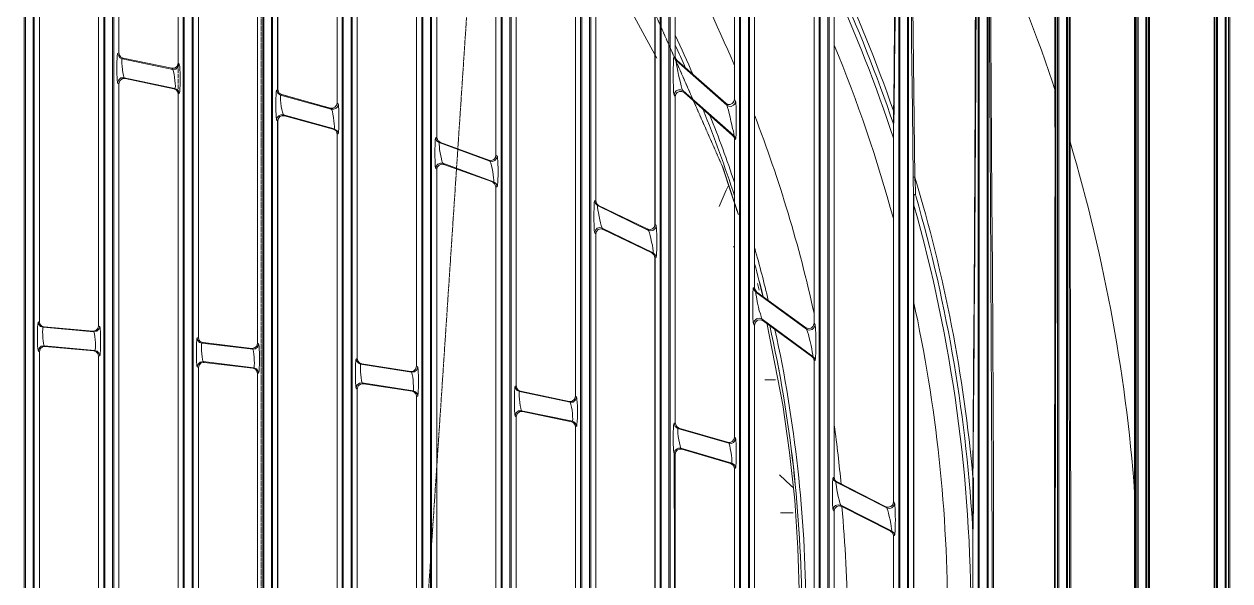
# Model space of a CAD drawing. Header units: millimetres. Extents: x 90740 to 167944, y -39332 to 25855.
# Drawn here: x 138427.2 to 138880.2, y 12100.5 to 12309.7 of the extents above; entities that cross this region are included whole.
import ezdxf

# ---------------------------------------------------------------- set-up
doc = ezdxf.new("R2010")
doc.units = ezdxf.units.MM
doc.linetypes.add('PDF_IMPORT', pattern=[1, 0.8, -0.2])
doc.layers.add('PDF4_Geometry', color=7, linetype='Continuous')

# ---------------------------------------------------------------- blocks, each defined once
blk = doc.blocks.new('200-A_10 bis 12')
at = {"layer": 'PDF4_Geometry', "lineweight": 13}
for p, q in [((6722.87, 2336.02), (6722.87, 3273.81)), ((6724.32, 2336.02), (6724.32, 3273.81)), ((6737.79, 2336.02), (6737.79, 3273.81)), ((6739.26, 2336.02), (6739.26, 3273.81)), ((6782.6, 3273.81), (6782.6, 2336.02)), ((6798.98, 2336.02), (6798.98, 3273.81)), ((6813.92, 2336.02), (6813.92, 3273.81)), ((6827.4, 2336.02), (6827.4, 3273.81)), ((6828.89, 2336.02), (6828.89, 3273.81)), ((6842.34, 2336.02), (6842.34, 3273.81)), ((6857.24, 3273.81), (6857.24, 2336.02)), ((6872.2, 3273.81), (6872.2, 2336.02)), ((6873.65, 2336.02), (6873.65, 3273.81)), ((6887.15, 3273.81), (6887.15, 2336.02)), ((6888.59, 2336.02), (6888.59, 3273.81)), ((6917.01, 2336.02), (6917.01, 3273.81)), ((6948.91, 3273.94), (6948.91, 2564.64)), ((6931.24, 2335.87), (6931.24, 3188.13)), ((6931.44, 3188.13), (6931.44, 2336.07)), ((6931.93, 2336.02), (6931.93, 3188.24)), ((6933.39, 2336.02), (6933.39, 3188.24)), ((6934.08, 3188.33), (6934.08, 2335.87)), ((6946.21, 2335.87), (6946.21, 3188.33)), ((6946.87, 2336.02), (6946.87, 3188.24)), ((6948.31, 2336.02), (6948.31, 3188.24)), ((6885.95, 2827.03), (6885.95, 2898.14)), ((6916.3, 2877.89), (6916.34, 2890.88)), ((6900.91, 2776.3), (6900.91, 2833.58))]:
    blk.add_line(p, q, dxfattribs=at)
for points in [[(6724.52, 2336.22), (6722.67, 2336.22), (6722.67, 3273.61), (6722.41, 3273.79), (6722.41, 3105.6), (6722.16, 3105.6), (6722.41, 3105.6), (6721.74, 3073.79), (6721.81, 3073.72), (6721.78, 3073.3), (6721.74, 3072.92), (6721.72, 3072.79)], [(6724.32, 3273.81), (6724.49, 3273.74), (6724.52, 3273.61), (6724.52, 2336.22), (6724.8, 2336.07), (6724.8, 2508.6), (6724.85, 2511.91), (6724.85, 2515.22), (6724.91, 2518.57), (6724.94, 2521.88), (6725, 2525.14), (6725.11, 2528.43), (6725.18, 2531.6), (6725.27, 2534.78), (6725.4, 2537.8), (6725.45, 2538.35), (6725.47, 2538.73), (6725.51, 2538.8)], [(6737.59, 2336.22), (6737.59, 3273.61)], [(6740.43, 3064.11), (6740.41, 3064.22), (6740.35, 3064.57), (6740.35, 3065.17), (6740.21, 3068.15), (6740.15, 3071.21), (6740.06, 3074.41), (6739.99, 3077.69), (6739.92, 3081.02), (6739.86, 3084.35), (6739.81, 3087.8), (6739.79, 3091.33), (6739.75, 3094.9), (6739.75, 3273.79), (6739.48, 3273.61), (6739.48, 2336.22)], [(6752.73, 3273.81), (6752.73, 2336.02), (6752.6, 2336.09), (6752.53, 2336.22), (6752.27, 2336.07), (6752.27, 2520.61), (6752.25, 2524.25), (6752.2, 2527.83), (6752.13, 2531.34), (6752.11, 2534.75), (6752.05, 2538.06), (6751.93, 2541.37), (6751.87, 2544.44), (6751.78, 2547.45), (6751.65, 2550.41), (6751.65, 2550.9), (6751.6, 2551.23), (6751.58, 2551.36)], [(6751.58, 3058.49), (6751.6, 3058.62), (6751.65, 3058.95), (6751.65, 3059.44), (6751.78, 3062.46), (6751.87, 3065.57), (6751.98, 3068.77), (6752.05, 3071.94), (6752.11, 3075.21), (6752.13, 3078.47), (6752.2, 3082.04), (6752.25, 3085.69), (6752.27, 3089.28), (6752.27, 3273.79), (6752.53, 3273.61), (6752.53, 2336.22)], [(6754.22, 3273.81), (6754.22, 2336.02), (6754.36, 2336.09), (6754.42, 2336.22)], [(6754.42, 3273.61), (6754.42, 2336.22), (6754.69, 2336.07), (6754.69, 2518.37), (6754.71, 2522.01), (6754.71, 2525.7), (6754.75, 2529.29), (6754.78, 2533), (6754.84, 2536.69), (6754.91, 2540.26), (6754.98, 2543.44), (6755.09, 2546.59), (6755.18, 2549.63), (6755.29, 2552.63)], [(6767.68, 3273.81), (6767.68, 2336.02), (6767.5, 2336.09), (6767.48, 2336.22)], [(6769.32, 3273.61), (6767.48, 3273.61), (6767.48, 2336.22)], [(6769.12, 3273.81), (6769.12, 2336.02), (6769.27, 2336.09), (6769.32, 2336.22)], [(6769.32, 3273.61), (6769.32, 2336.22), (6769.61, 2336.07), (6769.61, 2530.63), (6769.65, 2534.98), (6769.67, 2539.24), (6769.74, 2543.61), (6769.81, 2547.92), (6769.92, 2552.14), (6770.05, 2557.05), (6770.14, 2559.42), (6770.21, 2561.78), (6770.25, 2562.4), (6770.27, 2562.77), (6770.27, 2608.38)], [(6784.28, 2336.22), (6782.4, 2336.22), (6782.4, 3273.61)], [(6784.08, 3273.81), (6784.08, 2336.02), (6784.22, 2336.09), (6784.28, 2336.22)], [(6784.28, 3273.61), (6784.28, 2336.22), (6784.55, 2336.07), (6784.55, 2535.35), (6784.75, 2535.35)], [(6797.54, 3273.81), (6797.54, 2336.02), (6797.41, 2336.09), (6797.34, 2336.22), (6797.07, 2336.07), (6797.07, 2543.5), (6796.87, 2543.5)], [(6800.18, 2585.38), (6800.11, 2585.2), (6800.11, 2584.84), (6800.07, 2584.13), (6799.98, 2581.02), (6799.87, 2577.85), (6799.8, 2574.63), (6799.74, 2571.37), (6799.65, 2567.15), (6799.58, 2562.8), (6799.56, 2558.45), (6799.51, 2554.18), (6799.49, 2549.85), (6799.49, 2336.07), (6799.18, 2336.22), (6799.18, 3273.61)], [(6811.28, 3014.77), (6811.35, 3014.88), (6811.35, 3015.17), (6811.41, 3015.75), (6811.41, 3015.88), (6811.5, 3019.86), (6811.64, 3023.94), (6811.7, 3028.12), (6811.81, 3032.22), (6811.88, 3036.44), (6811.9, 3040.68), (6811.95, 3044.26), (6811.97, 3047.88), (6811.97, 3273.79), (6812.26, 3273.61), (6812.26, 2336.22)], [(6812.46, 3273.81), (6812.46, 2336.02), (6812.3, 2336.09), (6812.26, 2336.22), (6811.97, 2336.07), (6811.97, 2554.78), (6811.77, 2554.78)], [(6815.1, 2599.12), (6815.1, 2678.54), (6815.08, 2678.54), (6815.08, 2599.01), (6815.03, 2598.68), (6815.01, 2598.28), (6815.01, 2597.81), (6814.92, 2594.17), (6814.81, 2590.46), (6814.72, 2586.71), (6814.66, 2582.87), (6814.59, 2578.65), (6814.52, 2574.34), (6814.48, 2569.99), (6814.46, 2565.68), (6814.41, 2561.4), (6814.41, 2336.07), (6814.12, 2336.22), (6814.12, 3273.61)], [(6829.09, 2336.22), (6827.2, 2336.22), (6827.2, 3273.61), (6826.93, 3273.79), (6826.93, 3042.37), (6826.91, 3038.15), (6826.91, 3033.93), (6826.87, 3029.69), (6826.85, 3025.47), (6826.78, 3021.25), (6826.71, 3017.08), (6826.65, 3012.91), (6826.53, 3008.75), (6826.45, 3004.67), (6826.31, 3000.7)], [(6828.89, 3273.81), (6829.02, 3273.74), (6829.09, 3273.61), (6829.09, 2336.22)], [(6842.14, 2336.22), (6842.14, 3273.61)], [(6841.19, 2943.21), (6841.19, 2879.18), (6841.37, 2878.98), (6841.41, 2878.83), (6841.43, 2878.49), (6841.48, 2877.98), (6841.5, 2877.34), (6841.54, 2876.65), (6841.54, 2875.12), (6841.5, 2874.41), (6841.48, 2873.81), (6841.43, 2873.34), (6841.41, 2873.03), (6841.37, 2872.94), (6841.19, 2872.9), (6841.19, 2807.73)], [(6843.79, 3273.81), (6843.79, 2336.02), (6843.96, 2336.09), (6843.99, 2336.22)], [(6845.07, 2903.63), (6844.98, 2903.2), (6844.74, 2903.54), (6844.72, 2903.69), (6844.67, 2904.03), (6844.65, 2904.56), (6844.65, 2905.22), (6844.61, 2906), (6844.59, 2906.85), (6844.59, 2907.67), (6844.61, 2908.51), (6844.65, 2909.24), (6844.65, 2909.89), (6844.67, 2910.35), (6844.72, 2910.62), (6844.74, 2910.71), (6844.98, 2910.69), (6844.98, 2976.05)], [(6843.99, 3273.61), (6843.99, 2336.22), (6844.27, 2336.07), (6844.27, 2591.53), (6844.32, 2598.19), (6844.39, 2604.76), (6844.45, 2611.49), (6844.59, 2618.1), (6844.72, 2624.63), (6844.79, 2628.45), (6844.87, 2632.18), (6844.92, 2633.09), (6844.94, 2633.51), (6844.94, 2633.76), (6844.98, 2633.8)], [(6857.06, 2336.22), (6857.06, 3273.61)], [(6856.11, 2960.4), (6856.11, 2902.69), (6856.31, 2902.36), (6856.35, 2902.18), (6856.37, 2901.83), (6856.42, 2901.32), (6856.44, 2900.65), (6856.44, 2896.61), (6856.42, 2896.01), (6856.37, 2895.54), (6856.35, 2895.23), (6856.31, 2895.14), (6856.11, 2895.17), (6856.11, 2839.19), (6856.31, 2839.04), (6856.35, 2838.86), (6856.37, 2838.53), (6856.44, 2838), (6856.44, 2834.35), (6856.37, 2833.84), (6856.35, 2833.51), (6856.31, 2833.38), (6856.11, 2833.31)], [(6858.75, 3273.81), (6858.75, 2336.02), (6858.88, 2336.09), (6858.95, 2336.22)], [(6859.88, 2807.73), (6859.88, 2860.26), (6859.68, 2860.55), (6859.64, 2860.73), (6859.62, 2861.02), (6859.57, 2861.53), (6859.55, 2862.13), (6859.55, 2865.88), (6859.57, 2866.48), (6859.62, 2866.93), (6859.64, 2867.19), (6859.68, 2867.28), (6859.88, 2867.28), (6859.88, 2953.71)], [(6858.95, 3273.61), (6858.95, 2336.22), (6859.22, 2336.07), (6859.22, 2608.44), (6859.26, 2615.06), (6859.33, 2621.61), (6859.35, 2628.14), (6859.44, 2634.82), (6859.55, 2641.44), (6859.68, 2647.97), (6859.82, 2654.43), (6859.82, 2655.25), (6859.84, 2655.76), (6859.88, 2656.14), (6859.88, 2742.57)], [(6872.01, 2336.22), (6872.01, 3273.61)], [(6871.05, 2933.95), (6871.05, 2860.6), (6871.25, 2860.29), (6871.27, 2860.13), (6871.32, 2859.8), (6871.34, 2859.35), (6871.38, 2858.73), (6871.41, 2857.98), (6871.41, 2855.65), (6871.38, 2854.98), (6871.34, 2854.38), (6871.32, 2853.94), (6871.27, 2853.67), (6871.25, 2853.58), (6871.05, 2853.6)], [(6874.85, 2927.43), (6874.74, 2927.4), (6874.62, 2934.75), (6874.51, 2942.21), (6874.38, 2949.67), (6874.31, 2957.22), (6874.25, 2964.95), (6874.18, 2972.68), (6874.18, 2980.47), (6874.16, 2988.26), (6874.16, 3273.79), (6873.89, 3273.61), (6873.89, 2336.22)], [(6885.95, 2711.8), (6885.97, 2711.77), (6886.01, 2711.6), (6886.01, 2711.15), (6886.04, 2710.47), (6886.08, 2709.69), (6886.08, 2709.42), (6886.17, 2700.96), (6886.28, 2692.44), (6886.41, 2683.91), (6886.48, 2675.32), (6886.57, 2666.59), (6886.61, 2657.87), (6886.64, 2649.08), (6886.64, 2336.07), (6886.95, 2336.22), (6886.95, 3273.61)], [(6887.15, 3273.81), (6886.97, 3273.74), (6886.95, 3273.61), (6886.64, 3273.79), (6886.64, 2960.91), (6886.61, 2952.25), (6886.57, 2943.59), (6886.5, 2935), (6886.41, 2926.29), (6886.28, 2917.64), (6886.17, 2909.02), (6886.08, 2900.45)], [(6889.74, 2885.31), (6889.74, 2724.54)], [(6888.79, 2336.22), (6888.79, 3273.61), (6889.08, 3273.79), (6889.08, 2956.96), (6889.12, 2949.21), (6889.15, 2941.48), (6889.19, 2933.75), (6889.28, 2926.03), (6889.39, 2913.33), (6889.52, 2900.7), (6889.68, 2888.04), (6889.68, 2886.62), (6889.72, 2885.93), (6889.74, 2885.31)], [(6889.74, 2884.6), (6889.94, 2884.78), (6890.14, 2884.67), (6890.14, 2884.91), (6890.08, 2885.38), (6890.08, 2885.98), (6890.03, 2886.64), (6889.97, 2888.08), (6889.86, 2898.72), (6889.72, 2909.42), (6889.61, 2920.08), (6889.48, 2930.85), (6889.41, 2939.31), (6889.35, 2947.83), (6889.32, 2956.36), (6889.28, 2962.75), (6889.28, 2964.35), (6889.08, 2964.75), (6889.28, 2964.75), (6889.28, 3273.96)], [(6900.91, 2833.58), (6900.96, 2839.93), (6901.02, 2852.67), (6901.11, 2865.37), (6901.18, 2878.05), (6901.25, 2890.68), (6901.31, 2903.36), (6901.33, 2912.88), (6901.38, 2922.45), (6901.38, 2941.57), (6901.58, 2941.57), (6901.58, 3273.79), (6901.87, 3273.61), (6901.87, 2336.22)], [(6902.07, 3273.81), (6902.07, 2336.02), (6901.93, 2336.09), (6901.87, 2336.22), (6901.58, 2336.07), (6901.58, 2668.26), (6901.38, 2668.26)], [(6903.75, 3273.61), (6903.75, 2336.22)], [(6904.51, 2804.91), (6904.49, 2818.5), (6904.44, 2832.07), (6904.42, 2845.01), (6904.35, 2857.91), (6904.29, 2870.83), (6904.18, 2883.73), (6904.15, 2894.03), (6904.09, 2904.36), (6904.04, 2914.71), (6904.02, 2925.03), (6904.02, 3273.79), (6903.75, 3273.61), (6903.69, 3273.74), (6903.55, 3273.81)], [(6903.55, 3273.81), (6903.55, 2336.02), (6903.69, 2336.09), (6903.75, 2336.22)], [(6904.22, 3273.96), (6904.22, 2925.07), (6904.29, 2914.73), (6904.35, 2904.4), (6904.38, 2894.06), (6904.44, 2883.73), (6904.55, 2870.83), (6904.64, 2857.96), (6904.71, 2845.01), (6904.75, 2832.11), (6904.78, 2830.54), (6904.78, 2814.59), (6904.82, 2804.91)], [(6916.3, 2903.89), (6916.3, 3273.96)], [(6918.65, 2336.22), (6916.81, 2336.22), (6916.81, 3273.61), (6916.5, 3273.79), (6916.5, 2891.53), (6916.48, 2879.16), (6916.48, 2866.79), (6916.43, 2854.4), (6916.41, 2837.93), (6916.37, 2821.41), (6916.34, 2804.91), (6916.37, 2800.61), (6916.37, 2784.8), (6916.41, 2769.03), (6916.43, 2753.27), (6916.48, 2741.42), (6916.48, 2729.63), (6916.5, 2717.79), (6916.5, 2336.07), (6916.81, 2336.22), (6916.88, 2336.09), (6917.01, 2336.09)], [(6918.65, 3273.61), (6918.65, 2336.22), (6918.96, 2336.07), (6918.96, 2727.85), (6918.99, 2740.55), (6918.99, 2753.27), (6919.03, 2772.32), (6919.05, 2791.42), (6919.05, 2819.9), (6919.03, 2834.84), (6918.99, 2849.83), (6918.99, 2864.77), (6918.96, 2879.76), (6918.96, 3273.79), (6918.65, 3273.61), (6918.63, 3273.74), (6918.45, 3273.81)], [(6918.45, 3273.81), (6918.45, 2336.02), (6918.63, 2336.09), (6918.65, 2336.22)], [(6919.14, 3273.96), (6919.14, 2892.72), (6919.18, 2886.31), (6919.18, 2873.54), (6919.21, 2860.73), (6919.25, 2842.15), (6919.27, 2823.54), (6919.27, 2779.07), (6919.25, 2762.62), (6919.21, 2746.21), (6919.18, 2729.76), (6919.14, 2715.15)], [(6949.18, 2565.17), (6949.18, 3200.52)], [(6933.59, 2336.22), (6931.71, 2336.22), (6931.71, 3188.04), (6931.44, 3188.13), (6931.44, 2336.07), (6931.71, 2336.22), (6931.77, 2336.09), (6931.93, 2336.09)], [(6948.51, 2336.22), (6946.67, 2336.22), (6946.67, 3188.04), (6946.38, 3188.13), (6946.38, 2336.07), (6946.67, 2336.22), (6946.74, 2336.09), (6946.87, 2336.02), (6946.87, 2336.09)], [(6948.58, 3188.46), (6948.76, 3188.44), (6948.78, 3188.37), (6948.78, 3188.17), (6948.51, 3188.04), (6948.51, 2336.22), (6948.91, 2335.87)], [(6766.5, 2949.14), (6766.5, 2856.85), (6766.7, 2856.71), (6766.74, 2856.58), (6766.81, 2856.25), (6766.81, 2855.71), (6766.83, 2855.05), (6766.88, 2854.31), (6766.88, 2853.58), (6766.83, 2852.85), (6766.81, 2852.21), (6766.81, 2851.69), (6766.74, 2851.36), (6766.7, 2851.23), (6766.5, 2851.16), (6766.5, 2758.69)], [(6740.43, 2807.73), (6740.43, 2905.6), (6740.21, 2905.78), (6740.17, 2905.91), (6740.15, 2906.27), (6740.1, 2906.8), (6740.08, 2907.44), (6740.08, 2909.69), (6740.1, 2910.35), (6740.15, 2910.84), (6740.17, 2911.2), (6740.21, 2911.29), (6740.43, 2911.4), (6740.43, 3009.02)], [(6750.96, 3006.11), (6751.38, 3005.71), (6751.58, 3005.18), (6751.58, 2909.49)], [(6770.32, 2904.49), (6770.32, 2995.01), (6770.27, 2995.01), (6770.27, 2904.49), (6770.32, 2904.54), (6770.52, 2903.89)], [(6781.44, 2989.99), (6781.31, 2990.5), (6780.91, 2990.84), (6781.31, 2990.46), (6781.44, 2989.99), (6781.44, 2901.98), (6781.35, 2901.56), (6781.04, 2901.18), (6780.62, 2901.03), (6780.15, 2901.05)], [(6800.85, 2894.57), (6800.34, 2894.97), (6800.18, 2895.5), (6800.18, 2976.63), (6800.31, 2977.12), (6800.74, 2977.49), (6801.22, 2977.58), (6801.73, 2977.43)], [(6811.28, 2970.01), (6811.22, 2970.48), (6810.88, 2970.81), (6811.17, 2970.48), (6811.28, 2970.01), (6811.28, 2892.19), (6811.17, 2891.77)], [(6725.51, 2961.55), (6725.51, 2860.93), (6725.6, 2860.46)], [(6736.64, 2959.07), (6736.64, 2860.13)], [(6885.95, 2898.14), (6885.97, 2898.32), (6885.97, 2900.85), (6886.01, 2902.43), (6886.08, 2908.64), (6886.17, 2916.97), (6886.28, 2925.36), (6886.35, 2933.8), (6886.37, 2940.88), (6886.41, 2948.03), (6886.44, 2955.22)], [(6756.71, 2953.38), (6756.24, 2953.45), (6755.78, 2953.25), (6755.47, 2952.92), (6755.38, 2952.45), (6755.38, 2857.96)], [(6830.04, 2883.67), (6830.04, 2952.14)], [(6765.86, 2950.07), (6766.34, 2949.74), (6766.5, 2949.14), (6766.48, 2949.14), (6766.48, 2856.85), (6766.5, 2856.85), (6766.34, 2856.31)], [(6841.08, 2943.59), (6841.19, 2943.21), (6841.14, 2943.21), (6841.14, 2879.18), (6841.19, 2879.18)], [(6785.24, 2761.55), (6785.24, 2848.25), (6785.02, 2848.43), (6784.97, 2848.56), (6784.95, 2848.9), (6784.91, 2849.43), (6784.88, 2850.07), (6784.88, 2852.29), (6784.91, 2852.94), (6784.95, 2853.47), (6784.97, 2853.8), (6785.02, 2853.91), (6785.24, 2854), (6785.24, 2940.44)], [(6795.78, 2937.04), (6796.21, 2936.66), (6796.38, 2936.13), (6796.38, 2852.54)], [(6830.31, 2929.91), (6832.42, 2926.54), (6835.82, 2920.86), (6841.5, 2910.44)], [(6826.25, 2918.9), (6826.25, 2846.92), (6826.05, 2846.34), (6825.62, 2845.99), (6825.02, 2845.92)], [(6740.21, 2911.29), (6740.35, 2910.89), (6740.61, 2910.51), (6741.03, 2910.31), (6740.97, 2910.22), (6740.97, 2909.44), (6741.03, 2908.89), (6741.1, 2908.24), (6741.17, 2907.67), (6741.3, 2907.2), (6741.37, 2906.87), (6741.43, 2906.73), (6740.83, 2906.71), (6740.41, 2906.33), (6740.21, 2905.78)], [(6750.96, 2908.56), (6750.36, 2908.51), (6741.23, 2910.42), (6740.83, 2910.62), (6740.55, 2910.95), (6740.43, 2911.4)], [(6740.55, 2910.95), (6740.83, 2910.58), (6741.23, 2910.42)], [(6741.23, 2910.42), (6741.03, 2910.31), (6750.58, 2908.31), (6750.36, 2908.51)], [(6751.78, 2903.76), (6751.65, 2904.2), (6751.38, 2904.54), (6750.98, 2904.74), (6751.02, 2904.87), (6751.05, 2905.16), (6751.02, 2905.65), (6750.98, 2906.2), (6750.91, 2906.8), (6750.82, 2907.38), (6750.71, 2907.84), (6750.65, 2908.18), (6750.58, 2908.31), (6751.16, 2908.38), (6751.58, 2908.76), (6751.78, 2909.31), (6751.58, 2909.49)], [(6750.96, 2908.56), (6751.38, 2908.91), (6751.58, 2909.49)], [(6751.58, 2903.69), (6751.78, 2903.76), (6751.8, 2903.89), (6751.87, 2904.2), (6751.91, 2904.74), (6751.93, 2905.36), (6751.93, 2907.64), (6751.91, 2908.31), (6751.87, 2908.82), (6751.8, 2909.18), (6751.78, 2909.31)], [(6844.74, 2910.71), (6844.87, 2910.31), (6845.12, 2909.98), (6845.07, 2909.89), (6845.14, 2909.64), (6845.21, 2909.22), (6845.32, 2908.64), (6845.45, 2907.98), (6845.61, 2907.25), (6845.76, 2906.53), (6845.94, 2905.85), (6846.09, 2905.22), (6846.23, 2904.74), (6846.36, 2904.4), (6846.43, 2904.27), (6846.01, 2904.47), (6845.56, 2904.47), (6845.14, 2904.29), (6844.87, 2903.96), (6844.74, 2903.54)], [(6845.32, 2909.95), (6845.07, 2910.29), (6844.98, 2910.69)], [(6855.29, 2901.69), (6854.86, 2901.72), (6854.47, 2901.96), (6845.32, 2909.95)], [(6740.43, 2905.6), (6740.61, 2906.18), (6741.08, 2906.53), (6741.63, 2906.6)], [(6750.78, 2904.67), (6751.18, 2904.47)], [(6751.18, 2904.47), (6751.45, 2904.14), (6751.58, 2903.69)], [(6771.03, 2903.56), (6770.52, 2903.89), (6770.27, 2904.49), (6770.07, 2904.43), (6770.07, 2904.34), (6770.01, 2904), (6769.99, 2903.49), (6769.94, 2902.83), (6769.94, 2900.52), (6769.99, 2899.85), (6770.01, 2899.32), (6770.07, 2898.99), (6770.07, 2898.81), (6770.27, 2898.65), (6770.41, 2899.07), (6770.67, 2899.45), (6771.1, 2899.61), (6771.56, 2899.61)], [(6770.07, 2904.43), (6770.32, 2903.83), (6770.81, 2903.49), (6770.81, 2902.56), (6770.87, 2901.98), (6770.96, 2901.36), (6771.07, 2900.78), (6771.21, 2900.25), (6771.3, 2899.92), (6771.36, 2899.79), (6780.89, 2897.14), (6780.69, 2897.08), (6771.56, 2899.59)], [(6751.58, 2903.69), (6751.58, 2807.73), (6751.45, 2807.27), (6751.05, 2806.89), (6750.58, 2806.76), (6751.09, 2806.89), (6751.45, 2807.27)], [(6780.2, 2901.05), (6771.01, 2903.56)], [(6844.98, 2773.85), (6844.98, 2835.98), (6844.74, 2836.15), (6844.72, 2836.33), (6844.67, 2836.69), (6844.65, 2837.22), (6844.61, 2837.86), (6844.59, 2838.66), (6844.59, 2839.44), (6844.61, 2840.19), (6844.65, 2840.84), (6844.67, 2841.37), (6844.72, 2841.7), (6844.74, 2841.81), (6844.98, 2841.88), (6844.98, 2903.2)], [(6846.63, 2903.94), (6846.23, 2904.14), (6845.76, 2904.14), (6845.34, 2903.96), (6845.07, 2903.63), (6844.98, 2903.16)], [(6846.23, 2904.14), (6845.76, 2904.16), (6845.34, 2903.96)], [(6854.42, 2901.96), (6854.82, 2901.72), (6855.29, 2901.69), (6855.69, 2901.89), (6855.97, 2902.25), (6856.11, 2902.69)], [(6856.31, 2895.14), (6856.22, 2895.57), (6855.97, 2895.88), (6855.97, 2895.97), (6855.95, 2896.23), (6855.89, 2896.68), (6855.75, 2897.21), (6855.62, 2897.88), (6855.44, 2898.59), (6855.29, 2899.32), (6855.13, 2900.03), (6854.95, 2900.65), (6854.82, 2901.12), (6854.73, 2901.43), (6854.67, 2901.58), (6855.06, 2901.38), (6855.49, 2901.36), (6855.91, 2901.56), (6856.22, 2901.89), (6856.31, 2902.36)], [(6856.11, 2902.69), (6855.97, 2902.23), (6855.69, 2901.89)], [(6770.07, 2898.81), (6770.21, 2899.25), (6770.47, 2899.61), (6770.9, 2899.79), (6771.36, 2899.79), (6771.56, 2899.61), (6771.56, 2899.59), (6771.1, 2899.61), (6770.7, 2899.45), (6770.41, 2899.07), (6770.32, 2898.65)], [(6781.64, 2896.21), (6781.44, 2896.81), (6780.89, 2897.14), (6780.95, 2897.28), (6780.95, 2897.59), (6780.91, 2898.08), (6780.82, 2898.65), (6780.75, 2899.27), (6780.64, 2899.87), (6780.55, 2900.38), (6780.44, 2900.72), (6780.35, 2900.85), (6780.82, 2900.85), (6781.24, 2901.03), (6781.55, 2901.36), (6781.64, 2901.83)], [(6781.04, 2901.18), (6781.31, 2901.56), (6781.44, 2901.98)], [(6781.44, 2901.98), (6781.64, 2901.83), (6781.69, 2901.65), (6781.71, 2901.32), (6781.77, 2900.78), (6781.77, 2897.14), (6781.71, 2896.63), (6781.69, 2896.3), (6781.64, 2896.21), (6781.44, 2896.14), (6781.44, 2807.73), (6781.64, 2807.62), (6781.69, 2807.49), (6781.71, 2807.16), (6781.77, 2806.67), (6781.77, 2803.18), (6781.71, 2802.65), (6781.69, 2802.34), (6781.64, 2802.21), (6781.44, 2802.07)], [(6780.69, 2897.08), (6781.24, 2896.74), (6781.44, 2896.14)], [(6800.18, 2895.5), (6799.98, 2895.48), (6799.91, 2895.37), (6799.87, 2895.08), (6799.85, 2894.63), (6799.85, 2894.03), (6799.8, 2893.37), (6799.8, 2891.93), (6799.85, 2891.22), (6799.85, 2890.62), (6799.87, 2890.15), (6799.91, 2889.82), (6799.98, 2889.68), (6800.18, 2889.53)], [(6799.98, 2895.48), (6800.14, 2894.9), (6800.6, 2894.55), (6800.6, 2894.17), (6800.65, 2893.77), (6800.71, 2893.24), (6800.8, 2892.66), (6800.91, 2892.06), (6801.05, 2891.53), (6801.14, 2891.06), (6801.22, 2890.79), (6801.29, 2890.66), (6800.85, 2890.68), (6800.38, 2890.53), (6800.07, 2890.15), (6799.98, 2889.68)], [(6811.28, 2892.24), (6811.17, 2891.77), (6810.88, 2891.39), (6810.42, 2891.22), (6809.95, 2891.26), (6800.8, 2894.57), (6800.34, 2894.95), (6800.18, 2895.5)], [(6855.75, 2895.9), (6856.02, 2895.57), (6856.11, 2895.17)], [(6811.5, 2886.24), (6811.3, 2886.84), (6810.84, 2887.17), (6810.88, 2887.31), (6810.88, 2887.55), (6810.82, 2887.95), (6810.75, 2888.48), (6810.68, 2889.08), (6810.55, 2889.68), (6810.46, 2890.22), (6810.35, 2890.66), (6810.22, 2890.93), (6810.15, 2891.06), (6810.62, 2891.02), (6811.08, 2891.19), (6811.37, 2891.55), (6811.5, 2892.04)], [(6811.28, 2886.22), (6811.5, 2886.24), (6811.55, 2886.37), (6811.57, 2886.64), (6811.64, 2887.11), (6811.64, 2887.68), (6811.68, 2888.35), (6811.68, 2889.82), (6811.64, 2890.48), (6811.64, 2891.08), (6811.57, 2891.55), (6811.55, 2891.9), (6811.5, 2892.04), (6811.28, 2892.19)], [(6800.18, 2889.48), (6800.27, 2889.95), (6800.6, 2890.33), (6801.05, 2890.48), (6801.49, 2890.46)], [(6800.27, 2889.95), (6800.18, 2889.53), (6800.18, 2807.73)], [(6811.28, 2886.22), (6811.28, 2807.73), (6811.15, 2807.27), (6810.82, 2806.89), (6810.28, 2806.76)], [(6811.28, 2886.22), (6811.1, 2886.77), (6810.66, 2887.15)], [(6854.89, 2886.37), (6854.55, 2885.6), (6853.24, 2882.56)], [(6889.79, 2725.27), (6889.79, 2884.6)], [(6830.04, 2883.67), (6829.84, 2883.64), (6829.78, 2883.53), (6829.75, 2883.22), (6829.71, 2882.76), (6829.71, 2882.13), (6829.69, 2881.47), (6829.69, 2879.91), (6829.71, 2879.18), (6829.71, 2878.58), (6829.75, 2878.09), (6829.78, 2877.74), (6829.84, 2877.58), (6830.04, 2877.38)], [(6829.84, 2883.64), (6829.98, 2883.09), (6830.38, 2882.73), (6830.38, 2882.33), (6830.44, 2881.89), (6830.53, 2881.34), (6830.66, 2880.69), (6830.8, 2880.02), (6830.93, 2879.45), (6831.06, 2878.98), (6831.2, 2878.65), (6831.26, 2878.49), (6830.78, 2878.58), (6830.31, 2878.45), (6829.98, 2878.09), (6829.84, 2877.58)], [(6830.58, 2882.76), (6830.18, 2883.13), (6830.04, 2883.67)], [(6830.58, 2882.76), (6830.38, 2882.73), (6839.92, 2878.05), (6839.72, 2878.32)], [(6839.72, 2878.32), (6830.58, 2882.76)], [(6830.04, 2877.38), (6830.18, 2877.85), (6830.51, 2878.23), (6831, 2878.38), (6831.46, 2878.25)], [(6830.04, 2877.34), (6830.18, 2877.85)], [(6830.04, 2807.73), (6830.04, 2877.38)], [(6830.51, 2878.23), (6831, 2878.36), (6831.46, 2878.25)], [(6841.06, 2878.72), (6840.68, 2878.36), (6840.21, 2878.18), (6839.72, 2878.32)], [(6841.37, 2872.94), (6841.21, 2873.48), (6840.81, 2873.81), (6840.81, 2874.21), (6840.74, 2874.67), (6840.68, 2875.25), (6840.52, 2875.87), (6840.39, 2876.52), (6840.26, 2877.12), (6840.12, 2877.58), (6839.99, 2877.92), (6839.92, 2878.05), (6840.41, 2877.98), (6840.88, 2878.12), (6841.25, 2878.49), (6841.37, 2878.98)], [(6841.06, 2878.72), (6841.14, 2879.18)], [(6855.84, 2874.94), (6856.11, 2874.94)], [(6840.59, 2873.81), (6841.01, 2873.43), (6841.14, 2872.9)], [(6841.01, 2873.43), (6841.19, 2872.9), (6841.14, 2872.9), (6841.14, 2807.73), (6841.19, 2807.73), (6841.06, 2807.27)], [(6860.77, 2866.81), (6860.44, 2868.08)], [(6860.3, 2866.48), (6869.43, 2859.8), (6869.63, 2859.49), (6860.1, 2866.48), (6860.3, 2866.48), (6860.02, 2866.81), (6859.68, 2867.28), (6859.82, 2866.81), (6860.1, 2866.48), (6860.1, 2866.08), (6860.22, 2865.64), (6860.3, 2865.08), (6860.44, 2864.37), (6860.64, 2863.66), (6860.77, 2862.97), (6860.97, 2862.37), (6861.1, 2861.86), (6861.19, 2861.53), (6861.3, 2861.37), (6861.5, 2861.06), (6870.65, 2854.38), (6870.92, 2854.05), (6871.25, 2853.58), (6871.12, 2854.05), (6870.85, 2854.38), (6870.85, 2854.47), (6870.81, 2854.74), (6870.72, 2855.2), (6870.61, 2855.78), (6870.5, 2856.45), (6870.32, 2857.16), (6870.16, 2857.89), (6869.98, 2858.49), (6869.85, 2859), (6869.72, 2859.35), (6869.63, 2859.49), (6870.16, 2859.29), (6870.67, 2859.42), (6871.07, 2859.8), (6871.25, 2860.29)], [(6859.88, 2867.28), (6860.02, 2866.81)], [(6859.88, 2860.26), (6860.04, 2860.8), (6860.44, 2861.18), (6860.97, 2861.26), (6861.5, 2861.06), (6870.61, 2854.38), (6870.85, 2854.38), (6861.3, 2861.37), (6860.77, 2861.57), (6860.24, 2861.46), (6859.84, 2861.06), (6859.68, 2860.55)], [(6725.51, 2855.25), (6725.31, 2855.38), (6725.25, 2855.51), (6725.2, 2855.89), (6725.18, 2856.38), (6725.14, 2857.02), (6725.14, 2859.22), (6725.18, 2859.87), (6725.2, 2860.4), (6725.25, 2860.73), (6725.31, 2860.82), (6725.51, 2860.93)], [(6725.31, 2860.82), (6725.4, 2860.35), (6725.74, 2860), (6726.2, 2859.87), (6726.14, 2859.73), (6726.14, 2859.42), (6726.11, 2859), (6726.14, 2858.42), (6726.14, 2857.82), (6726.2, 2857.29), (6726.27, 2856.85), (6726.34, 2856.51), (6726.4, 2856.38), (6725.87, 2856.29), (6725.45, 2855.91), (6725.31, 2855.38)], [(6726.4, 2859.93), (6725.94, 2860.09), (6725.6, 2860.46)], [(6736.08, 2859.22), (6735.55, 2859.13)], [(6736.84, 2854.51), (6736.7, 2855), (6736.37, 2855.38), (6735.95, 2855.51), (6735.97, 2855.65), (6736.02, 2855.96), (6736.02, 2856.96), (6735.97, 2857.51), (6735.95, 2858.09), (6735.88, 2858.56), (6735.82, 2858.87), (6735.75, 2859), (6736.28, 2859.09), (6736.7, 2859.47), (6736.84, 2859.95)], [(6736.08, 2859.22), (6736.48, 2859.6), (6736.64, 2860.13)], [(6736.64, 2860.13), (6736.84, 2859.95), (6736.9, 2859.82), (6736.9, 2859.49), (6736.97, 2859), (6736.97, 2855.51), (6736.9, 2854.98), (6736.9, 2854.65), (6736.84, 2854.51), (6736.64, 2854.45)], [(6862.19, 2860.69), (6865.17, 2845.28), (6866.45, 2836.35), (6867.41, 2827.36)], [(6869.43, 2859.8), (6869.96, 2859.62), (6870.5, 2859.69), (6870.87, 2860.07), (6871.05, 2860.6)], [(6870.5, 2859.69), (6869.96, 2859.6), (6869.43, 2859.8)], [(6755.93, 2853.14), (6755.51, 2852.8), (6755.38, 2852.27), (6755.18, 2852.41), (6755.11, 2852.54), (6755.09, 2852.87), (6755.04, 2853.38), (6755.04, 2854.05), (6755.02, 2854.78), (6755.02, 2855.51), (6755.04, 2856.25), (6755.04, 2856.91), (6755.09, 2857.38), (6755.11, 2857.71), (6755.18, 2857.84), (6755.38, 2857.96)], [(6755.18, 2857.84), (6755.29, 2857.38), (6755.58, 2857.02), (6756.04, 2856.85), (6755.98, 2856.76), (6755.98, 2855.45), (6756.04, 2854.85), (6756.06, 2854.27), (6756.13, 2853.8), (6756.2, 2853.52), (6756.26, 2853.4), (6755.73, 2853.27), (6755.31, 2852.94), (6755.18, 2852.41)], [(6755.47, 2857.49), (6755.8, 2857.11), (6756.26, 2856.96), (6755.78, 2857.11), (6755.47, 2857.49), (6755.38, 2857.96)], [(6765.39, 2855.85), (6756.24, 2856.96)], [(6765.39, 2855.85), (6765.94, 2855.96), (6766.34, 2856.31), (6766.48, 2856.85)], [(6766.7, 2851.23), (6766.57, 2851.69), (6766.28, 2852.07), (6765.81, 2852.23), (6765.88, 2852.34), (6765.88, 2852.63), (6765.92, 2853.12), (6765.88, 2853.67), (6765.86, 2854.25), (6765.79, 2854.8), (6765.72, 2855.27), (6765.66, 2855.58), (6765.59, 2855.71), (6766.14, 2855.78), (6766.54, 2856.18), (6766.7, 2856.71)], [(6725.51, 2748.92), (6725.31, 2748.99), (6725.25, 2749.12), (6725.2, 2749.45), (6725.18, 2749.94), (6725.14, 2750.58), (6725.14, 2752.83), (6725.18, 2753.47), (6725.2, 2753.96), (6725.25, 2754.29), (6725.31, 2754.43), (6725.51, 2754.56), (6725.51, 2855.25), (6725.67, 2855.78), (6726.07, 2856.16), (6726.6, 2856.25)], [(6726.56, 2856.25), (6735.75, 2855.4)], [(6735.73, 2855.4), (6736.17, 2855.25)], [(6735.75, 2855.45), (6736.17, 2855.25), (6736.5, 2854.91), (6736.64, 2854.45)], [(6736.64, 2854.45), (6736.64, 2755.4), (6736.5, 2754.94)], [(6755.38, 2751.89), (6755.18, 2751.98), (6755.11, 2752.09), (6755.09, 2752.43), (6755.04, 2752.96), (6755.04, 2753.6), (6755.02, 2754.34), (6755.02, 2755.07), (6755.04, 2755.8), (6755.04, 2756.47), (6755.09, 2756.98), (6755.11, 2757.31), (6755.18, 2757.45), (6755.38, 2757.58), (6755.38, 2852.27)], [(6756.46, 2853.25), (6755.93, 2853.14), (6755.51, 2852.76), (6755.38, 2852.23)], [(6785.02, 2853.91), (6785.15, 2853.47), (6785.44, 2853.12), (6785.86, 2852.94), (6785.84, 2852.8), (6785.82, 2852.49), (6785.82, 2852.07), (6785.84, 2851.47), (6785.9, 2850.9), (6785.97, 2850.34), (6786.04, 2849.85), (6786.1, 2849.52), (6786.17, 2849.43), (6785.64, 2849.32), (6785.17, 2848.96), (6785.02, 2848.43)], [(6786.06, 2853), (6785.64, 2853.2), (6785.35, 2853.54), (6785.24, 2854)], [(6796.38, 2852.56), (6796.18, 2852.01), (6795.78, 2851.63), (6795.23, 2851.56)], [(6796.58, 2846.92), (6796.47, 2847.39), (6796.14, 2847.72), (6795.72, 2847.92), (6795.78, 2848.03), (6795.78, 2848.76), (6795.74, 2849.32), (6795.72, 2849.92), (6795.65, 2850.5), (6795.56, 2850.96), (6795.5, 2851.3), (6795.43, 2851.41), (6795.98, 2851.49), (6796.41, 2851.87), (6796.58, 2852.41)], [(6796.18, 2852.01), (6796.38, 2852.54)], [(6796.38, 2846.85), (6796.58, 2846.92), (6796.61, 2847.05), (6796.67, 2847.39), (6796.67, 2847.9), (6796.72, 2848.52), (6796.74, 2849.25), (6796.74, 2850.03), (6796.72, 2850.76), (6796.67, 2851.41), (6796.67, 2851.94), (6796.61, 2852.27), (6796.58, 2852.41), (6796.38, 2852.54)], [(6871.05, 2853.6), (6871.05, 2807.73), (6870.87, 2807.27), (6870.52, 2806.89), (6870.05, 2806.76)], [(6870.61, 2854.38), (6870.92, 2854.05), (6871.05, 2853.58)], [(6766.48, 2851.16), (6766.39, 2851.61)], [(6861.79, 2849.96), (6863.83, 2849.96)], [(6785.24, 2848.25), (6785.42, 2848.83), (6785.84, 2849.16), (6786.37, 2849.25)], [(6785.84, 2849.16), (6785.37, 2848.83), (6785.24, 2848.25)], [(6795.52, 2847.83), (6795.94, 2847.65), (6796.27, 2847.3), (6796.38, 2846.81)], [(6815.21, 2848.39), (6815.08, 2848.83), (6814.88, 2848.76), (6814.86, 2848.63), (6814.81, 2848.3), (6814.79, 2847.79), (6814.75, 2847.12), (6814.75, 2844.88), (6814.79, 2844.21), (6814.81, 2843.68), (6814.86, 2843.35), (6814.88, 2843.21), (6815.08, 2843.04), (6815.28, 2843.61), (6815.7, 2843.97), (6816.3, 2844.01)], [(6814.88, 2848.76), (6815.01, 2848.32), (6815.28, 2847.96), (6815.7, 2847.79), (6815.63, 2847.65), (6815.63, 2846.88), (6815.7, 2846.32), (6815.77, 2845.72), (6815.83, 2845.14), (6815.97, 2844.66), (6816.03, 2844.3), (6816.1, 2844.17), (6815.5, 2844.15), (6815.08, 2843.75), (6814.88, 2843.21)], [(6815.9, 2847.85), (6815.48, 2848.05), (6815.21, 2848.39), (6815.1, 2848.83)], [(6815.9, 2847.85), (6815.7, 2847.79), (6825.22, 2845.79), (6825.02, 2845.92), (6815.9, 2847.85)], [(6796.38, 2846.85), (6796.38, 2763), (6796.27, 2762.55), (6795.94, 2762.22), (6795.52, 2762.02), (6795.94, 2762.2), (6796.27, 2762.55)], [(6796.38, 2846.85), (6796.27, 2847.3)], [(6826.45, 2841.24), (6826.31, 2841.64), (6826.05, 2842.01), (6825.65, 2842.21), (6825.69, 2842.3), (6825.71, 2842.61), (6825.69, 2843.08), (6825.65, 2843.64), (6825.58, 2844.28), (6825.49, 2844.86), (6825.38, 2845.32), (6825.29, 2845.66), (6825.22, 2845.79), (6825.82, 2845.81), (6826.25, 2846.19), (6826.45, 2846.74)], [(6826.25, 2846.92), (6826.45, 2846.74), (6826.47, 2846.61), (6826.51, 2846.26), (6826.53, 2845.74), (6826.58, 2845.08), (6826.58, 2842.84), (6826.53, 2842.17), (6826.51, 2841.66), (6826.47, 2841.33), (6826.45, 2841.24), (6826.25, 2841.13)], [(6815.1, 2843.04), (6815.28, 2843.61), (6815.74, 2843.97), (6816.3, 2844.01)], [(6825.45, 2842.1), (6825.85, 2841.9), (6826.11, 2841.57), (6826.25, 2841.13), (6826.25, 2768.68), (6826.11, 2768.28), (6825.85, 2767.9), (6825.45, 2767.7)], [(6825.45, 2842.1), (6825.85, 2841.95), (6826.11, 2841.57)], [(6844.98, 2773.85), (6844.74, 2836.15), (6844.87, 2836.62), (6845.18, 2836.95), (6845.61, 2837.15), (6846.03, 2837.13), (6845.96, 2837.29), (6845.87, 2837.6), (6845.74, 2838.13), (6845.67, 2838.73), (6845.54, 2839.33), (6845.47, 2839.93), (6845.45, 2840.44), (6845.45, 2840.73), (6845.47, 2840.84), (6844.98, 2841.19), (6844.74, 2841.81)], [(6844.98, 2841.88), (6845.18, 2841.26), (6845.67, 2840.9)], [(6856.11, 2839.19), (6855.97, 2838.75), (6855.69, 2838.4), (6855.29, 2838.22), (6854.82, 2838.26)], [(6856.31, 2833.38), (6856.11, 2833.98), (6855.58, 2834.31), (6855.62, 2834.44), (6855.62, 2834.75), (6855.58, 2835.22), (6855.51, 2835.82), (6855.42, 2836.49), (6855.29, 2837.09), (6855.2, 2837.55), (6855.09, 2837.93), (6855.02, 2838.06), (6855.49, 2838.02), (6855.91, 2838.22), (6856.17, 2838.55), (6856.31, 2839.04)], [(6844.98, 2835.98), (6845.07, 2836.42), (6845.38, 2836.8), (6845.81, 2836.95), (6846.23, 2836.95), (6855.38, 2834.24), (6855.91, 2833.91)], [(6855.38, 2834.24), (6855.38, 2834.29), (6855.58, 2834.31), (6846.03, 2837.13), (6846.23, 2836.95)], [(6854.82, 2838.22), (6855.29, 2838.2), (6855.69, 2838.4)], [(6855.38, 2834.29), (6855.91, 2833.91), (6856.11, 2833.31)], [(6856.11, 2833.31), (6856.11, 2776.54), (6855.91, 2775.94), (6855.38, 2775.56)], [(6867.21, 2829.67), (6866.74, 2830.09), (6864.57, 2832.11)], [(6874.85, 2825.32), (6874.65, 2825.56), (6874.58, 2825.7), (6874.56, 2826.03), (6874.51, 2826.52), (6874.51, 2827.16), (6874.49, 2827.89), (6874.49, 2829.43), (6874.51, 2830.14), (6874.51, 2830.74), (6874.56, 2831.2), (6874.58, 2831.51), (6874.65, 2831.6), (6874.85, 2831.65), (6874.98, 2831.14), (6875.38, 2830.74)], [(6874.65, 2831.6), (6874.78, 2831.11), (6875.18, 2830.74), (6875.14, 2830.65), (6875.18, 2830.34), (6875.25, 2829.87), (6875.34, 2829.29), (6875.47, 2828.67), (6875.6, 2828.03), (6875.74, 2827.43), (6875.91, 2826.89), (6876, 2826.56), (6876.07, 2826.43), (6875.6, 2826.52), (6875.11, 2826.38), (6874.78, 2826.03), (6874.65, 2825.56)], [(6875.4, 2830.74), (6874.98, 2831.14), (6874.85, 2831.67)], [(6885.95, 2827.03), (6885.84, 2826.52), (6885.48, 2826.18), (6884.99, 2826.05), (6884.53, 2826.12), (6875.38, 2830.78)], [(6900.91, 2821.48), (6900.96, 2822.28), (6900.96, 2823.14), (6900.98, 2826.49), (6900.98, 2831.58), (6900.91, 2831.58)], [(6868.34, 2806.76), (6868.34, 2808.6), (6868.01, 2818.37), (6867.41, 2827.36)], [(6864.77, 2824.99), (6867.14, 2824.99)], [(6876.27, 2826.18), (6875.8, 2826.32), (6875.31, 2826.16), (6874.98, 2825.78), (6874.85, 2825.32), (6874.85, 2784.53)], [(6885.42, 2821.57), (6885.62, 2821.61), (6876.07, 2826.43), (6876.27, 2826.18)], [(6884.53, 2826.12), (6884.99, 2826.03), (6885.48, 2826.18)], [(6886.15, 2820.7), (6886.01, 2821.23), (6885.62, 2821.61), (6885.66, 2821.7), (6885.62, 2822.01), (6885.55, 2822.45), (6885.48, 2823.01), (6885.35, 2823.65), (6885.19, 2824.32), (6885.06, 2824.92), (6884.93, 2825.43), (6884.79, 2825.76), (6884.73, 2825.92), (6885.22, 2825.78), (6885.68, 2825.92), (6886.04, 2826.32), (6886.15, 2826.78)], [(6885.95, 2827.03), (6886.15, 2826.78), (6886.21, 2826.63), (6886.24, 2826.32), (6886.28, 2825.78), (6886.3, 2825.19), (6886.3, 2824.45), (6886.35, 2823.65), (6886.3, 2822.92), (6886.3, 2822.21), (6886.28, 2821.57), (6886.24, 2821.1), (6886.21, 2820.83), (6886.15, 2820.7), (6885.95, 2820.7)], [(6885.42, 2821.57), (6885.81, 2821.21), (6885.95, 2820.7)], [(6885.95, 2820.7), (6885.95, 2789.17), (6885.81, 2788.64), (6885.42, 2788.26)]]:
    blk.add_lwpolyline(points, dxfattribs=at)
at = {"layer": 'PDF4_Geometry', "linetype": 'PDF_IMPORT', "lineweight": 13, "ltscale": 0.415002}
blk.add_lwpolyline([(6829.35, 3039.75), (6829.35, 3273.79), (6767.17, 2336.07), (6767.17, 3273.79)], dxfattribs=at)
at = {"layer": 'PDF4_Geometry', "lineweight": 13}
for points in [[(6796.38, 3028.03), (6796.41, 3028.12), (6796.45, 3028.45), (6796.47, 3029.09), (6796.41, 3029.11), (6796.34, 3029.16, 0.008066), (6796.87, 3066.33), (6797.07, 3066.33), (6797.07, 3273.79), (6797.34, 3273.61), (6797.34, 2336.22)], [(6901.38, 3273.79), (6901.58, 2941.57, -0.001362), (6900.91, 2831.58)], [(6916.3, 2707.96), (6916.34, 2714.35), (6916.3, 2727.12), (6916.3, 2739.88), (6916.28, 2756.14), (6916.25, 2772.39), (6916.21, 2788.64), (6916.21, 2813.31), (6916.25, 2826.12), (6916.25, 2838.88), (6916.28, 2851.87), (6916.28, 2864.91), (6916.3, 2877.89), (6916.34, 2890.88), (6916.3, 2903.89), (6916.5, 2903.89, 0.027352), (6904.22, 2935.4)], [(6875.05, 2927.43, -0.026077), (6885.97, 2900.5), (6886.04, 2900.45), (6886.08, 2900.45), (6886.08, 2900.18), (6886.04, 2899.39), (6886.01, 2898.65), (6886.01, 2898.25), (6885.97, 2898.08), (6885.95, 2898.01)], [(6885.95, 2898.05, 0.026051), (6875.2, 2925.16), (6874.98, 2925.3), (6874.85, 2925.1), (6874.85, 2831.65)], [(6931.24, 2826.65), (6931.44, 2826.65, 0.055614), (6919.14, 2894.7), (6918.96, 2894.7)], [(6900.91, 2831.58, 0.051202), (6889.97, 2888.08), (6889.79, 2888.08), (6889.68, 2888.04)], [(6889.79, 2726.87, 0.069651), (6900.51, 2804.89, 0.069792), (6889.81, 2882.8)], [(6889.74, 2745.08, 0.05488), (6896.12, 2804.89, 0.054619), (6889.74, 2864.75)], [(6765.61, 2852.14), (6766.08, 2851.96), (6766.39, 2851.61), (6766.5, 2851.16), (6766.48, 2851.16), (6766.48, 2758.71), (6766.5, 2758.69), (6766.39, 2758.24), (6766.08, 2757.84), (6765.81, 2757.6, -0.101403), (6765.39, 2754), (6765.94, 2753.89)], [(6874.85, 2784.55), (6874.98, 2784.07), (6875.31, 2783.69), (6875.8, 2783.56), (6876.53, 2783.8, 0.021385), (6877.36, 2804.89, 0.020477), (6876.27, 2826.18), (6885.42, 2821.57)]]:
    blk.add_lwpolyline(points, format="xyb", dxfattribs=at)
at = {"layer": 'PDF4_Geometry', "linetype": 'PDF_IMPORT', "lineweight": 13, "ltscale": 1.126618}
blk.add_lwpolyline([(6949.18, 2335.67), (6949.18, 3250.67)], dxfattribs=at)
at = {"layer": 'PDF4_Geometry', "lineweight": 13}
for points in [[(6933.59, 3188.04), (6933.59, 2336.22), (6933.88, 2336.07), (6933.88, 3188.13)], [(6815.1, 2848.83), (6815.1, 2924.63), (6815.08, 2924.63), (6815.08, 2848.83)], [(6845.12, 2909.98), (6854.67, 2901.58), (6854.47, 2901.92), (6854.42, 2901.96), (6845.32, 2909.95)], [(6741.43, 2906.73), (6741.63, 2906.6), (6750.78, 2904.67), (6750.98, 2904.74)], [(6846.63, 2903.94), (6855.75, 2895.9), (6855.97, 2895.88), (6846.43, 2904.27)], [(6780.15, 2901.05), (6771.03, 2903.56), (6770.81, 2903.49), (6780.35, 2900.85)], [(6770.32, 2807.73), (6770.32, 2898.65), (6770.27, 2898.65), (6770.27, 2807.73)], [(6809.95, 2891.26), (6800.85, 2894.57), (6800.8, 2894.57), (6800.6, 2894.55), (6810.15, 2891.06)], [(6801.29, 2890.66), (6801.49, 2890.46), (6810.66, 2887.15), (6810.84, 2887.17)], [(6831.26, 2878.49), (6831.46, 2878.25), (6840.59, 2873.81), (6840.81, 2873.81)], [(6735.75, 2859), (6735.55, 2859.13), (6726.4, 2859.93), (6726.2, 2859.87)], [(6765.39, 2855.85), (6756.26, 2856.96), (6756.24, 2856.96), (6756.04, 2856.85), (6765.59, 2855.71)], [(6726.6, 2856.25), (6735.73, 2855.4), (6735.75, 2855.45), (6735.95, 2855.51), (6726.4, 2856.38)], [(6756.26, 2853.4), (6756.46, 2853.25), (6765.61, 2852.14), (6765.81, 2852.23)], [(6795.23, 2851.56), (6786.06, 2853), (6785.86, 2852.94), (6795.43, 2851.41)], [(6786.17, 2849.43), (6786.37, 2849.25), (6795.52, 2847.83), (6795.72, 2847.92)], [(6816.3, 2844.01), (6825.45, 2842.1), (6825.65, 2842.21), (6816.1, 2844.17)], [(6815.1, 2766.81), (6815.1, 2843.04), (6815.08, 2843.04), (6815.08, 2766.77)], [(6855.02, 2838.06), (6854.82, 2838.22), (6854.82, 2838.26), (6845.67, 2840.9), (6845.47, 2840.84)], [(6884.73, 2825.92), (6884.53, 2826.12), (6875.4, 2830.74), (6875.18, 2830.74)]]:
    blk.add_lwpolyline(points, close=True, dxfattribs=at)
at = {"layer": 'PDF4_Geometry', "linetype": 'PDF_IMPORT', "lineweight": 13}
for points in [[(6751.58, 2604.67), (6751.58, 3005.18)], [(6781.44, 2713.71), (6781.44, 2896.14)]]:
    blk.add_lwpolyline(points, dxfattribs=at)
at = {"layer": 'PDF4_Geometry', "linetype": 'PDF_IMPORT', "lineweight": 13, "ltscale": 0.016457}
for points in [[(6856.57, 2881.76), (6853.89, 2889.93), (6837.9, 2926.27), (6822.32, 2951.65), (6810.35, 2967.52), (6790.52, 2989.06), (6776.58, 3001.67)], [(6853.89, 2889.93), (6856.84, 2881.02)]]:
    blk.add_lwpolyline(points, dxfattribs=at)
at = {"layer": 'PDF4_Geometry', "lineweight": 13}
for points in [[(6846.92, 2908.51, 0.01017), (6844.98, 2912.88, -0.004601)], [(6856.11, 2884.53, 0.016965), (6850.2, 2900.78, -0.016304)], [(6861.46, 2865.64, 0.006051), (6859.88, 2871.77, -0.012207)], [(6868.74, 2806.76, 0.053833), (6862.72, 2860.2, -0.0535)]]:
    blk.add_lwpolyline(points, format="xyb", close=True, dxfattribs=at)
at = {"layer": 'PDF4_Geometry', "linetype": 'PDF_IMPORT', "lineweight": 13, "ltscale": 0.09315}
blk.add_lwpolyline([(6859.88, 2860.26), (6859.88, 2742.57)], dxfattribs=at)
at = {"layer": 'PDF4_Geometry', "lineweight": 13}
for centre, radius, start, end in [((6608.8, 2803.52), 268.88, 23.1085, 28.5508), ((6613.43, 2805.68), 286.92, 18.2143, 24.4675), ((6381.94, 2700.92), 510.02, 23.8705, 24.7847), ((6620.64, 2808.12), 274.95, 15.2188, 22.3986), ((6630.1, 2811.43), 238.32, 18.4978, 21.7271), ((6617.39, 2806.49), 259.78, 12.457, 21.0042), ((6619.35, 2806.07), 281.95, 3.0142, 16.1567), ((6649.77, 2814.67), 218.54, 13.2887, 15.9417), ((6618.58, 2805.69), 250.94, 0.2429, 12.3632), ((6645.34, 2809.19), 231.76, 5.235, 7.9982)]:
    blk.add_arc(centre, radius, start, end, dxfattribs=at)

msp = doc.modelspace()

# ---------------------------------------------------------------- block references
at = {"xscale": 2, "yscale": 2, "zscale": 2}
msp.add_blockref('200-A_10 bis 12', (124981.88, 6476.06, 0.84), dxfattribs=at)

doc.saveas('drawing.dxf')
